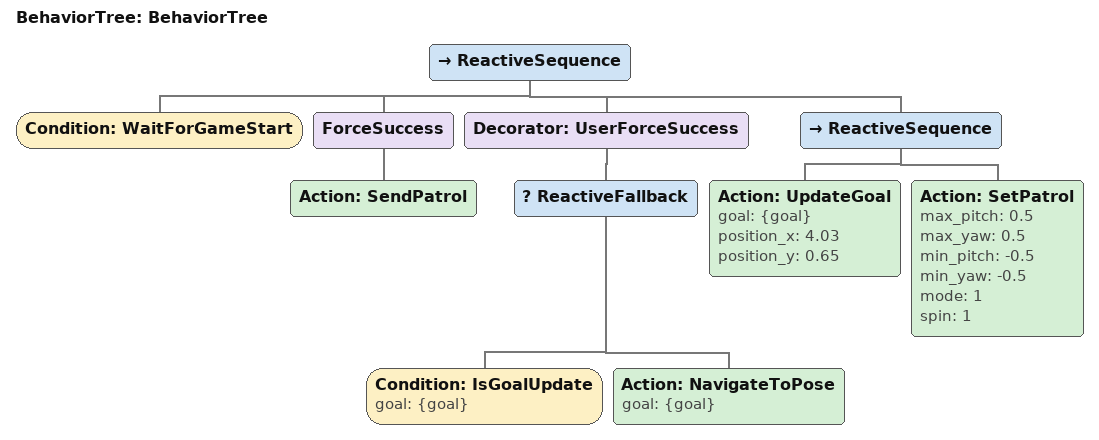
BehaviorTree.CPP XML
<?xml version="1.0"?>
<root main_tree_to_execute="BehaviorTree">
    <BehaviorTree ID="BehaviorTree">
        <ReactiveSequence>
            <Condition ID="WaitForGameStart"/>
            <ForceSuccess>
                <Action ID="SendPatrol"/>
            </ForceSuccess>
            <Decorator ID="UserForceSuccess">
                <ReactiveFallback>
                    <Condition ID="IsGoalUpdate" goal="{goal}"/>
                    <Action ID="NavigateToPose" goal="{goal}"/>
                </ReactiveFallback>
            </Decorator>
            <ReactiveSequence>
                <Action ID="UpdateGoal" goal="{goal}" position_x="4.03" position_y="0.65"/>
                <Action ID="SetPatrol" max_pitch="0.5" max_yaw="0.5" min_pitch="-0.5" min_yaw="-0.5" mode="1" spin="1"/>
            </ReactiveSequence>
        </ReactiveSequence>
    </BehaviorTree>
</root>
